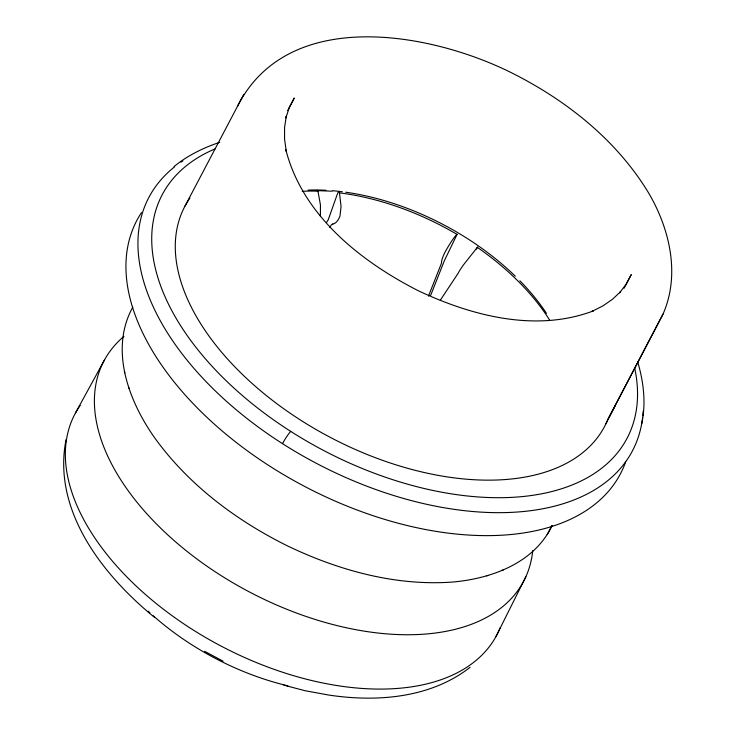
<?xml version="1.0" encoding="UTF-8"?>
<svg xmlns="http://www.w3.org/2000/svg" width="735" height="735" viewBox="0 0 735 735"><rect width="100%" height="100%" fill="white"/><g stroke="black" fill="none" stroke-linecap="round" stroke-linejoin="round"><path stroke-width="1.1" d="M66.076 439.558C51.965 510.476 102.854 575.193 154.515 617.372M641.683 423.801C646.258 403.138 643.529 381.575 637.594 361.482M457.014 234.391C453.945 236.863 447.633 247.19 444.629 252.969A13.891 2.37 -61.6 0 0 441.542 262.303A5.338 0.91 -61.6 0 1 441 264.425L428.468 296.159M663.007 314.139L609.039 417.25L663.007 314.139C680.261 274.963 669.952 229.862 649.299 194.113C617.152 140.266 566.06 99.914 510.457 72.251C428.928 31.972 287.955 6.891 237.497 106.29M430.682 295.341L444.353 260.714L456.26 236.064A8.701 1.488 -61.6 0 0 457.023 234.373M495.978 636.538L525.874 576.709M605.879 423.838L615.296 405.362M132.787 307.156C109.598 348.932 128.248 399.665 153.413 436.03C187.223 483.805 235.292 519.967 287.357 545.839C338.486 570.342 395.292 586.153 452.374 582.065C491.127 578.757 534.455 563.102 552.022 525.608M243.754 94.402L185.064 205.975M287.679 110.59L294.294 98.003L289.259 107.558L285.878 117.922L286.273 116.369L284.564 127.458L284.564 139.145L286.255 151.318L285.851 149.784C302.59 215.484 360.527 261.292 418.408 290.803C471.879 315.921 535.898 332.606 593.31 310.923L591.822 311.465L602.829 305.953L612.457 299.31L620.643 291.611L619.596 292.824L626.22 284.16L631.255 274.605L624.107 288.203M547.244 534.621L551.93 525.718M75.604 412.748L104.618 359.718M326.524 222.457L328.242 219.765L337.337 194.123A8.701 4.649 -81.1 0 1 338.091 192.432L338.348 192.166A2.049 1.093 -81.1 0 1 339.46 192.855A195.749 113.107 27.6 0 1 456.628 234.153L456.656 234.107M329.739 227.381L330.879 225.59A5.338 2.848 -81.1 0 1 332.891 224.01M477.447 247.438L477.631 246.978L463.408 264.958A13.891 0.974 -53.4 0 0 458.318 273.016L440.32 300.211M476.289 249.091L476.409 248.935A8.701 0.606 -53.4 0 0 477.456 247.419M174.076 166.56C187.517 155.489 203.283 147.864 219.701 142.296M470.088 667.316C430.453 698.259 376.586 702.329 328.499 695.007L304.97 690.689L283.829 685.167M486.708 575.872L488.068 575.386M501.84 570.507L503.273 569.992M315.967 190.558L332.009 191.201M204.606 651.329L223.091 661.169M124.399 371.423L124.794 372.893M128.579 386.968L128.965 388.365M339.469 192.836L341.058 206.517L339.974 216.062A13.891 7.414 -81.1 0 1 332.891 223.991M608.332 418.169A236.955 136.921 27.6 0 1 330.3 437.38A236.955 136.921 27.6 0 1 189.942 198.027M625.715 461.745A272.97 157.731 27.6 0 1 308.369 488.362A272.97 157.731 27.6 0 1 141.469 212.617M642.555 418.077A272.97 157.731 27.6 0 1 312.991 461.525A272.97 157.731 27.6 0 1 174.636 166.799M180.966 162.141A272.97 157.731 27.6 0 1 182.859 160.873M643.162 411.343A272.97 157.731 27.6 0 1 642.803 415.78M282.506 443.646A10.575 1.277 -57.4 0 1 290.702 431.362M634.645 367.858A262.395 151.621 27.6 0 1 324.677 451.024A262.395 151.621 27.6 0 1 215.18 148.856M302.305 191.302A195.749 113.107 27.6 0 1 317.952 191.146L320.442 204.9L320.414 214.528A13.891 6.018 -89.7 0 1 320.138 215.759M477.281 247.337A195.749 113.107 27.6 0 1 549.559 319.964M316.978 190.439A2.049 0.891 -89.7 0 1 317.933 191.173M287.936 685.838A189.887 109.726 27.6 0 1 153.211 615.755M149.876 612.742A189.887 109.726 27.6 0 1 148.24 611.235M500.158 627.736A238.131 137.601 27.6 0 1 220.234 645.633A238.131 137.601 27.6 0 1 80.17 405.444M532.737 550.625A237.001 136.949 27.6 0 1 250.019 592.272A237.001 136.949 27.6 0 1 123.939 336.354M308.029 190.099A192.561 111.27 27.6 0 1 325.89 190.264M332.395 190.705A192.561 111.27 27.6 0 1 342.326 191.752M345.671 192.202A192.561 111.27 27.6 0 1 515.308 276.213M519.865 280.761A192.561 111.27 27.6 0 1 546.463 313.349"/></g></svg>
